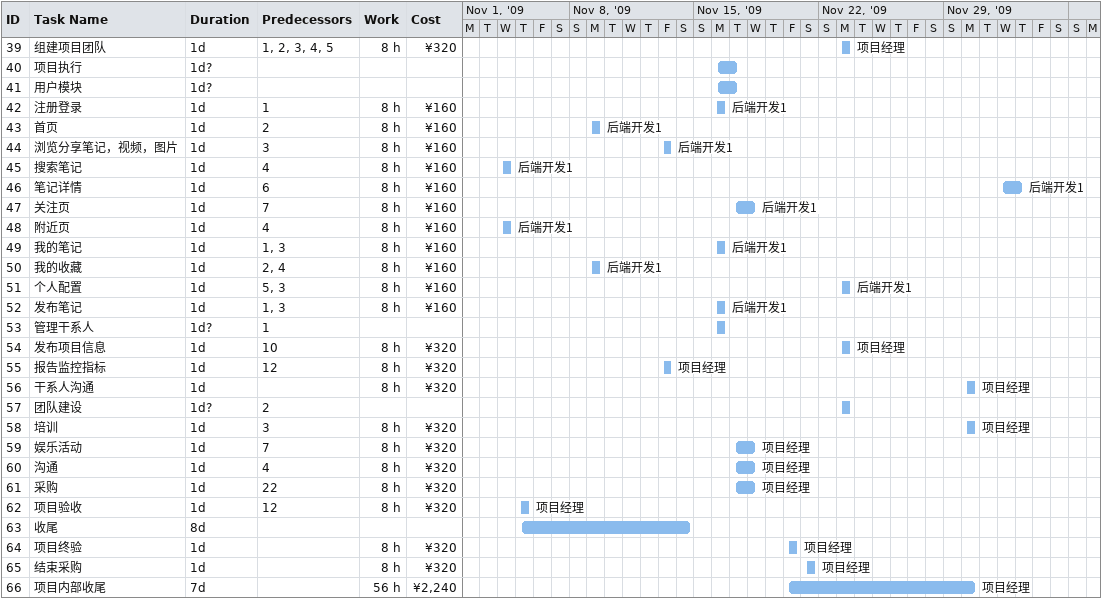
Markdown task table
| ID | Task | Duration | Start | Finish | Predecessors | Resources | Work (h) | Cost (¥) |
|---|---|---|---|---|---|---|---|---|
| 39 | 组建项目团队 | 1d | 2009-11-23 | 2009-11-23 | 1, 2, 3, 4, 5 | 项目经理 | 8 | 320 |
| 40 | 项目执行 | 1d? | 2009-11-16 | 2009-11-17 |  |  |  |  |
| 41 | 用户模块 | 1d? | 2009-11-16 | 2009-11-17 |  |  |  |  |
| 42 | 注册登录 | 1d | 2009-11-16 | 2009-11-16 | 1 | 后端开发1 | 8 | 160 |
| 43 | 首页 | 1d | 2009-11-09 | 2009-11-09 | 2 | 后端开发1 | 8 | 160 |
| 44 | 浏览分享笔记，视频，图片 | 1d | 2009-11-13 | 2009-11-13 | 3 | 后端开发1 | 8 | 160 |
| 45 | 搜索笔记 | 1d | 2009-11-04 | 2009-11-04 | 4 | 后端开发1 | 8 | 160 |
| 46 | 笔记详情 | 1d | 2009-12-02 | 2009-12-03 | 6 | 后端开发1 | 8 | 160 |
| 47 | 关注页 | 1d | 2009-11-17 | 2009-11-18 | 7 | 后端开发1 | 8 | 160 |
| 48 | 附近页 | 1d | 2009-11-04 | 2009-11-04 | 4 | 后端开发1 | 8 | 160 |
| 49 | 我的笔记 | 1d | 2009-11-16 | 2009-11-16 | 1, 3 | 后端开发1 | 8 | 160 |
| 50 | 我的收藏 | 1d | 2009-11-09 | 2009-11-09 | 2, 4 | 后端开发1 | 8 | 160 |
| 51 | 个人配置 | 1d | 2009-11-23 | 2009-11-23 | 5, 3 | 后端开发1 | 8 | 160 |
| 52 | 发布笔记 | 1d | 2009-11-16 | 2009-11-16 | 1, 3 | 后端开发1 | 8 | 160 |
| 53 | 管理干系人 | 1d? | 2009-11-16 | 2009-11-16 | 1 |  |  |  |
| 54 | 发布项目信息 | 1d | 2009-11-23 | 2009-11-23 | 10 | 项目经理 | 8 | 320 |
| 55 | 报告监控指标 | 1d | 2009-11-13 | 2009-11-13 | 12 | 项目经理 | 8 | 320 |
| 56 | 干系人沟通 | 1d | 2009-11-30 | 2009-11-30 |  | 项目经理 | 8 | 320 |
| 57 | 团队建设 | 1d? | 2009-11-23 | 2009-11-23 | 2 |  |  |  |
| 58 | 培训 | 1d | 2009-11-30 | 2009-11-30 | 3 | 项目经理 | 8 | 320 |
| 59 | 娱乐活动 | 1d | 2009-11-17 | 2009-11-18 | 7 | 项目经理 | 8 | 320 |
| 60 | 沟通 | 1d | 2009-11-17 | 2009-11-18 | 4 | 项目经理 | 8 | 320 |
| 61 | 采购 | 1d | 2009-11-17 | 2009-11-18 | 22 | 项目经理 | 8 | 320 |
| 62 | 项目验收 | 1d | 2009-11-05 | 2009-11-05 | 12 | 项目经理 | 8 | 320 |
| 63 | 收尾 | 8d | 2009-11-05 | 2009-11-14 |  |  |  |  |
| 64 | 项目终验 | 1d | 2009-11-20 | 2009-11-20 |  | 项目经理 | 8 | 320 |
| 65 | 结束采购 | 1d | 2009-11-21 | 2009-11-21 |  | 项目经理 | 8 | 320 |
| 66 | 项目内部收尾 | 7d | 2009-11-20 | 2009-11-30 |  | 项目经理 | 56 | 2240 |
